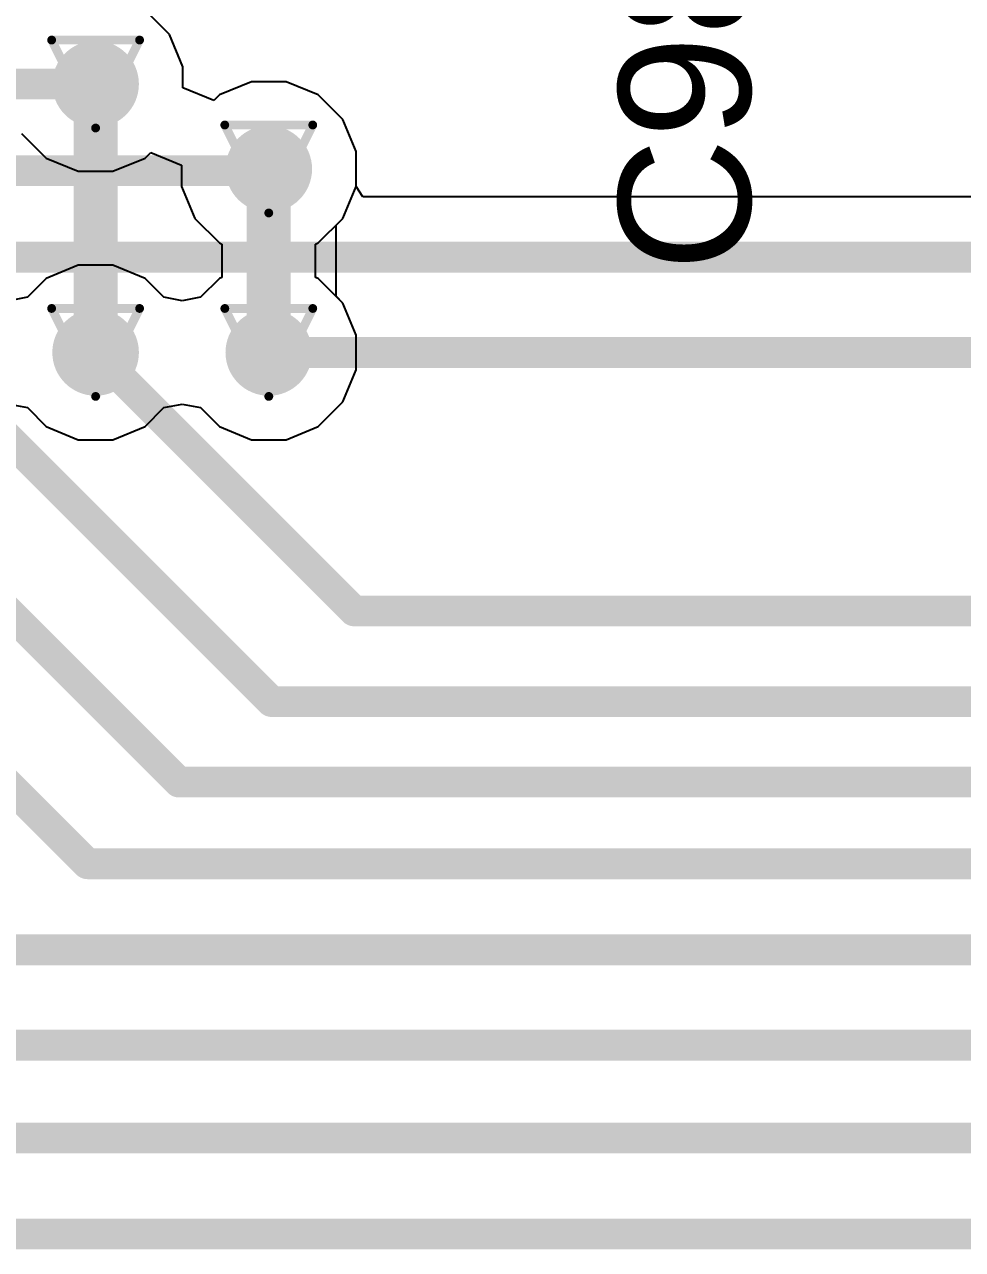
# Model space of a CAD drawing. Header units: inches. Extents: x 0 to 12.2, y 0 to 7.
# Drawn here: x 0.476 to 0.6892, y 2.6976 to 2.9761 of the extents above; entities that cross this region are included whole.
import ezdxf

# ---------------------------------------------------------------- set-up
doc = ezdxf.new("R2010")
doc.units = ezdxf.units.IN
doc.header["$MEASUREMENT"] = 0
for name, color, linetype in [('Bottom Layer', 5, 'Continuous'), ('Drill Drawing', 1, 'Continuous'), ('Layer 1', 16, 'Continuous'), ('Layer 2', 76, 'Continuous'), ('Top Layer', 1, 'Continuous'), ('Top Overlay', 2, 'Continuous'), ('Via Holes', 16, 'Continuous')]:
    doc.layers.add(name, color=color, linetype=linetype)
doc.styles.add('Arial', font='', dxfattribs={"height": 0.2})
doc.styles.get('Arial').set_extended_font_data('Arial')

msp = doc.modelspace()

# ---------------------------------------------------------------- hatches: boundary and pattern name
at = {"layer": 'Bottom Layer'}
h = msp.add_hatch(color=5, dxfattribs=at)
edge = h.paths.add_edge_path()
edge.add_arc((0.4921245, 2.9626002), 0.0098425, 0, 360)
h = msp.add_hatch(color=5, dxfattribs=at)
edge = h.paths.add_edge_path()
edge.add_arc((0.5314946, 2.9432892), 0.0098425, 0, 360)
h = msp.add_hatch(color=5, dxfattribs=at)
edge = h.paths.add_edge_path()
edge.add_arc((0.4921258, 2.9015779), 0.0098425, 0, 360)
h = msp.add_hatch(color=5, dxfattribs=at)
edge = h.paths.add_edge_path()
edge.add_arc((0.5314959, 2.9015779), 0.0098425, 0, 360)
at = {"layer": 'Layer 1'}
h = msp.add_hatch(color=16, dxfattribs=at)
edge = h.paths.add_edge_path()
edge.add_arc((0.4921245, 2.9626002), 0.0098425, 0, 360)
h = msp.add_hatch(color=16, dxfattribs=at)
edge = h.paths.add_edge_path()
edge.add_arc((0.5314946, 2.9432892), 0.0098425, 0, 360)
h = msp.add_hatch(color=16, dxfattribs=at)
edge = h.paths.add_edge_path()
edge.add_arc((0.4921258, 2.9015779), 0.0098425, 0, 360)
h = msp.add_hatch(color=16, dxfattribs=at)
edge = h.paths.add_edge_path()
edge.add_arc((0.5314959, 2.9015779), 0.0098425, 0, 360)
at = {"layer": 'Layer 2'}
h = msp.add_hatch(color=76, dxfattribs=at)
edge = h.paths.add_edge_path()
edge.add_arc((0.4921245, 2.9626002), 0.0098425, 0, 360)
h = msp.add_hatch(color=76, dxfattribs=at)
edge = h.paths.add_edge_path()
edge.add_arc((0.5314946, 2.9432892), 0.0098425, 0, 360)
h = msp.add_hatch(color=76, dxfattribs=at)
edge = h.paths.add_edge_path()
edge.add_arc((0.4921258, 2.9015779), 0.0098425, 0, 360)
h = msp.add_hatch(color=76, dxfattribs=at)
edge = h.paths.add_edge_path()
edge.add_arc((0.5314959, 2.9015779), 0.0098425, 0, 360)
at = {"layer": 'Top Layer'}
h = msp.add_hatch(color=1, dxfattribs=at)
edge = h.paths.add_edge_path()
edge.add_arc((0.4921245, 2.9626002), 0.0098425, 0, 360)
h = msp.add_hatch(color=1, dxfattribs=at)
edge = h.paths.add_edge_path()
edge.add_arc((0.5314946, 2.9432892), 0.0098425, 0, 360)
h = msp.add_hatch(color=1, dxfattribs=at)
edge = h.paths.add_edge_path()
edge.add_arc((0.4921258, 2.9015779), 0.0098425, 0, 360)
h = msp.add_hatch(color=1, dxfattribs=at)
edge = h.paths.add_edge_path()
edge.add_arc((0.5314959, 2.9015779), 0.0098425, 0, 360)
at = {"layer": 'Via Holes'}
h = msp.add_hatch(color=7, dxfattribs=at)
edge = h.paths.add_edge_path()
edge.add_arc((0.4921245, 2.9626002), 0.0059055, 0, 360)
h = msp.add_hatch(color=7, dxfattribs=at)
edge = h.paths.add_edge_path()
edge.add_arc((0.5314946, 2.9432892), 0.0059055, 0, 360)
h = msp.add_hatch(color=7, dxfattribs=at)
edge = h.paths.add_edge_path()
edge.add_arc((0.4921258, 2.9015779), 0.0059055, 0, 360)
h = msp.add_hatch(color=7, dxfattribs=at)
edge = h.paths.add_edge_path()
edge.add_arc((0.5314959, 2.9015779), 0.0059055, 0, 360)

# ---------------------------------------------------------------- linework, layer by layer
at = {"layer": 'Bottom Layer'}
for p, q in [((0.5089461, 2.9738401), (0.5033644, 2.9794218)), ((0.511967, 2.9665471), (0.5089461, 2.9738401)), ((0.511967, 2.9617227), (0.511967, 2.9665471)), ((0.518967, 2.9588231), (0.511967, 2.9617227)), ((0.5275477, 2.9631317), (0.5202547, 2.9601108)), ((0.5354415, 2.9631317), (0.5275477, 2.9631317)), ((0.5427345, 2.9601108), (0.5354415, 2.9631317)), ((0.5202547, 2.9601108), (0.518967, 2.9588231)), ((0.5483162, 2.9545291), (0.5427345, 2.9601108)), ((0.5513371, 2.9472361), (0.5483162, 2.9545291)), ((0.5513371, 2.9393423), (0.5513371, 2.9472361)), ((0.5483162, 2.9320493), (0.5513371, 2.9393423)), ((0.5467885, 2.9305216), (0.5483162, 2.9320493)), ((0.5467885, 2.9143468), (0.5467885, 2.9305216)), ((0.5483175, 2.9128178), (0.5467885, 2.9143468)), ((0.5513384, 2.9055248), (0.5483175, 2.9128178)), ((0.5513384, 2.897631), (0.5513384, 2.9055248)), ((0.5483175, 2.890338), (0.5513384, 2.897631)), ((0.4724408, 2.8898055), (0.4766123, 2.8890299)), ((0.4766123, 2.8890299), (0.4808859, 2.8847563)), ((0.5033657, 2.8847563), (0.5076393, 2.8890299)), ((0.5076393, 2.8890299), (0.5118109, 2.8898055)), ((0.5118109, 2.8898055), (0.5159824, 2.8890299)), ((0.5159824, 2.8890299), (0.520256, 2.8847563)), ((0.5427358, 2.8847563), (0.5483175, 2.890338)), ((0.4808859, 2.8847563), (0.4881789, 2.8817354)), ((0.4960727, 2.8817354), (0.5033657, 2.8847563)), ((0.520256, 2.8847563), (0.527549, 2.8817354)), ((0.5354428, 2.8817354), (0.5427358, 2.8847563)), ((0.4881789, 2.8817354), (0.4960727, 2.8817354)), ((0.527549, 2.8817354), (0.5354428, 2.8817354))]:
    msp.add_line(p, q, dxfattribs=at)
for points in [[(0.4921245, 2.9015792, 0.01, 0.01, 0), (0.4921245, 2.9626002, 0.01, 0.01, 0)], [(0.5314946, 2.9015792, 0.01, 0.01, 0), (0.5314946, 2.9432892, 0.01, 0.01, 0)]]:
    msp.add_lwpolyline(points, format="xyseb", dxfattribs=at)
for points in [[(0.4896245, 2.9626002, 0.005, 0.005, 1), (0.4946245, 2.9626002, 0.005, 0.005, 1)], [(0.5289946, 2.9432892, 0.005, 0.005, 1), (0.5339946, 2.9432892, 0.005, 0.005, 1)], [(0.4896245, 2.9015792, 0.005, 0.005, 1), (0.4946245, 2.9015792, 0.005, 0.005, 1)], [(0.5289946, 2.9015792, 0.005, 0.005, 1), (0.5339946, 2.9015792, 0.005, 0.005, 1)]]:
    msp.add_lwpolyline(points, format="xyseb", close=True, dxfattribs=at)
at = {"layer": 'Drill Drawing'}
for points in [[(0.4821245, 2.9726002, 0.002, 0.002, 0), (0.5021245, 2.9726002, 0.002, 0.002, 0)], [(0.4821245, 2.9726002, 0.002, 0.002, 0), (0.4921245, 2.9526002, 0.002, 0.002, 0)], [(0.4921245, 2.9526002, 0.002, 0.002, 0), (0.5021245, 2.9726002, 0.002, 0.002, 0)], [(0.5214946, 2.9532892, 0.002, 0.002, 0), (0.5414946, 2.9532892, 0.002, 0.002, 0)], [(0.5214946, 2.9532892, 0.002, 0.002, 0), (0.5314946, 2.9332892, 0.002, 0.002, 0)], [(0.5314946, 2.9332892, 0.002, 0.002, 0), (0.5414946, 2.9532892, 0.002, 0.002, 0)], [(0.4821258, 2.9115779, 0.002, 0.002, 0), (0.5021258, 2.9115779, 0.002, 0.002, 0)], [(0.4821258, 2.9115779, 0.002, 0.002, 0), (0.4921258, 2.8915779, 0.002, 0.002, 0)], [(0.4921258, 2.8915779, 0.002, 0.002, 0), (0.5021258, 2.9115779, 0.002, 0.002, 0)], [(0.5214959, 2.9115779, 0.002, 0.002, 0), (0.5414959, 2.9115779, 0.002, 0.002, 0)], [(0.5214959, 2.9115779, 0.002, 0.002, 0), (0.5314959, 2.8915779, 0.002, 0.002, 0)], [(0.5314959, 2.8915779, 0.002, 0.002, 0), (0.5414959, 2.9115779, 0.002, 0.002, 0)]]:
    msp.add_lwpolyline(points, format="xyseb", dxfattribs=at)
for points in [[(0.4816245, 2.9726002, 0.001, 0.001, 1), (0.4826245, 2.9726002, 0.001, 0.001, 1)], [(0.4816245, 2.9726002, 0.001, 0.001, 1), (0.4826245, 2.9726002, 0.001, 0.001, 1)], [(0.5016245, 2.9726002, 0.001, 0.001, 1), (0.5026245, 2.9726002, 0.001, 0.001, 1)], [(0.5016245, 2.9726002, 0.001, 0.001, 1), (0.5026245, 2.9726002, 0.001, 0.001, 1)], [(0.4916245, 2.9526002, 0.001, 0.001, 1), (0.4926245, 2.9526002, 0.001, 0.001, 1)], [(0.4916245, 2.9526002, 0.001, 0.001, 1), (0.4926245, 2.9526002, 0.001, 0.001, 1)], [(0.5209946, 2.9532892, 0.001, 0.001, 1), (0.5219946, 2.9532892, 0.001, 0.001, 1)], [(0.5209946, 2.9532892, 0.001, 0.001, 1), (0.5219946, 2.9532892, 0.001, 0.001, 1)], [(0.5409946, 2.9532892, 0.001, 0.001, 1), (0.5419946, 2.9532892, 0.001, 0.001, 1)], [(0.5409946, 2.9532892, 0.001, 0.001, 1), (0.5419946, 2.9532892, 0.001, 0.001, 1)], [(0.5309946, 2.9332892, 0.001, 0.001, 1), (0.5319946, 2.9332892, 0.001, 0.001, 1)], [(0.5309946, 2.9332892, 0.001, 0.001, 1), (0.5319946, 2.9332892, 0.001, 0.001, 1)], [(0.4816258, 2.9115779, 0.001, 0.001, 1), (0.4826258, 2.9115779, 0.001, 0.001, 1)], [(0.4816258, 2.9115779, 0.001, 0.001, 1), (0.4826258, 2.9115779, 0.001, 0.001, 1)], [(0.5016258, 2.9115779, 0.001, 0.001, 1), (0.5026258, 2.9115779, 0.001, 0.001, 1)], [(0.5016258, 2.9115779, 0.001, 0.001, 1), (0.5026258, 2.9115779, 0.001, 0.001, 1)], [(0.5209959, 2.9115779, 0.001, 0.001, 1), (0.5219959, 2.9115779, 0.001, 0.001, 1)], [(0.5209959, 2.9115779, 0.001, 0.001, 1), (0.5219959, 2.9115779, 0.001, 0.001, 1)], [(0.5409959, 2.9115779, 0.001, 0.001, 1), (0.5419959, 2.9115779, 0.001, 0.001, 1)], [(0.5409959, 2.9115779, 0.001, 0.001, 1), (0.5419959, 2.9115779, 0.001, 0.001, 1)], [(0.4916258, 2.8915779, 0.001, 0.001, 1), (0.4926258, 2.8915779, 0.001, 0.001, 1)], [(0.4916258, 2.8915779, 0.001, 0.001, 1), (0.4926258, 2.8915779, 0.001, 0.001, 1)], [(0.5309959, 2.8915779, 0.001, 0.001, 1), (0.5319959, 2.8915779, 0.001, 0.001, 1)], [(0.5309959, 2.8915779, 0.001, 0.001, 1), (0.5319959, 2.8915779, 0.001, 0.001, 1)]]:
    msp.add_lwpolyline(points, format="xyseb", close=True, dxfattribs=at)
at = {"layer": 'Layer 1'}
for p, q in [((0.5089461, 2.9738401), (0.5033644, 2.9794218)), ((0.511967, 2.9665471), (0.5089461, 2.9738401)), ((0.511967, 2.9617227), (0.511967, 2.9665471)), ((0.518967, 2.9588231), (0.511967, 2.9617227)), ((0.5275477, 2.9631317), (0.5202547, 2.9601108)), ((0.5354415, 2.9631317), (0.5275477, 2.9631317)), ((0.5427345, 2.9601108), (0.5354415, 2.9631317)), ((0.5202547, 2.9601108), (0.518967, 2.9588231)), ((0.5483162, 2.9545291), (0.5427345, 2.9601108)), ((0.5513371, 2.9472361), (0.5483162, 2.9545291)), ((0.4753029, 2.9513603), (0.4808846, 2.9457786)), ((0.5033644, 2.9457786), (0.5046521, 2.9470663)), ((0.5046521, 2.9470663), (0.5116521, 2.9441667)), ((0.5513371, 2.9393423), (0.5513371, 2.9472361)), ((0.4808846, 2.9457786), (0.4881776, 2.9427577)), ((0.4960714, 2.9427577), (0.5033644, 2.9457786)), ((0.5116521, 2.9441667), (0.5116521, 2.9393423)), ((0.4881776, 2.9427577), (0.4960714, 2.9427577)), ((0.5116521, 2.9393423), (0.514673, 2.9320493)), ((0.5483162, 2.9320493), (0.5513371, 2.9393423)), ((0.514673, 2.9320493), (0.5202547, 2.9264676)), ((0.5427345, 2.9264676), (0.5483162, 2.9320493)), ((0.5202547, 2.9264676), (0.5208484, 2.9262217)), ((0.5208484, 2.9262217), (0.5208484, 2.9186449)), ((0.5421421, 2.9262222), (0.5427345, 2.9264676)), ((0.5421421, 2.9186454), (0.5421421, 2.9262222)), ((0.4881789, 2.9214204), (0.4808859, 2.9183995)), ((0.4960727, 2.9214204), (0.4881789, 2.9214204)), ((0.5033657, 2.9183995), (0.4960727, 2.9214204)), ((0.4808859, 2.9183995), (0.4766123, 2.9141259)), ((0.5076393, 2.9141259), (0.5033657, 2.9183995)), ((0.520256, 2.9183995), (0.5159824, 2.9141259)), ((0.5208484, 2.9186449), (0.520256, 2.9183995)), ((0.5427358, 2.9183995), (0.5421421, 2.9186454)), ((0.5483175, 2.9128178), (0.5427358, 2.9183995)), ((0.4766123, 2.9141259), (0.4724407, 2.9133503)), ((0.5118108, 2.9133503), (0.5076393, 2.9141259)), ((0.5159824, 2.9141259), (0.5118108, 2.9133503)), ((0.5513384, 2.9055248), (0.5483175, 2.9128178)), ((0.5513384, 2.897631), (0.5513384, 2.9055248)), ((0.5483175, 2.890338), (0.5513384, 2.897631)), ((0.4724408, 2.8898055), (0.4766123, 2.8890299)), ((0.4766123, 2.8890299), (0.4808859, 2.8847563)), ((0.5033657, 2.8847563), (0.5076393, 2.8890299)), ((0.5076393, 2.8890299), (0.5118109, 2.8898055)), ((0.5118109, 2.8898055), (0.5159824, 2.8890299)), ((0.5159824, 2.8890299), (0.520256, 2.8847563)), ((0.5427358, 2.8847563), (0.5483175, 2.890338)), ((0.4808859, 2.8847563), (0.4881789, 2.8817354)), ((0.4960727, 2.8817354), (0.5033657, 2.8847563)), ((0.520256, 2.8847563), (0.527549, 2.8817354)), ((0.5354428, 2.8817354), (0.5427358, 2.8847563)), ((0.4881789, 2.8817354), (0.4960727, 2.8817354)), ((0.527549, 2.8817354), (0.5354428, 2.8817354))]:
    msp.add_line(p, q, dxfattribs=at)
at = {"layer": 'Layer 2'}
for p, q in [((0.5089461, 2.9738401), (0.5033644, 2.9794218)), ((0.511967, 2.9665471), (0.5089461, 2.9738401)), ((0.511967, 2.9617227), (0.511967, 2.9665471)), ((0.518967, 2.9588231), (0.511967, 2.9617227)), ((0.5275477, 2.9631317), (0.5202547, 2.9601108)), ((0.5354415, 2.9631317), (0.5275477, 2.9631317)), ((0.5427345, 2.9601108), (0.5354415, 2.9631317)), ((0.5202547, 2.9601108), (0.518967, 2.9588231)), ((0.5483162, 2.9545291), (0.5427345, 2.9601108)), ((0.5513371, 2.9472361), (0.5483162, 2.9545291)), ((0.4753029, 2.9513603), (0.4808846, 2.9457786)), ((0.5033644, 2.9457786), (0.5046521, 2.9470663)), ((0.5046521, 2.9470663), (0.5116521, 2.9441667)), ((0.5513371, 2.9393423), (0.5513371, 2.9472361)), ((0.4808846, 2.9457786), (0.4881776, 2.9427577)), ((0.4960714, 2.9427577), (0.5033644, 2.9457786)), ((0.5116521, 2.9441667), (0.5116521, 2.9393423)), ((0.4881776, 2.9427577), (0.4960714, 2.9427577)), ((0.5116521, 2.9393423), (0.514673, 2.9320493)), ((0.5483162, 2.9320493), (0.5513371, 2.9393423)), ((0.514673, 2.9320493), (0.5202547, 2.9264676)), ((0.5427345, 2.9264676), (0.5483162, 2.9320493)), ((0.5202547, 2.9264676), (0.5208484, 2.9262217)), ((0.5208484, 2.9262217), (0.5208484, 2.9186449)), ((0.5421421, 2.9262222), (0.5427345, 2.9264676)), ((0.5421421, 2.9186454), (0.5421421, 2.9262222)), ((0.4881789, 2.9214204), (0.4808859, 2.9183995)), ((0.4960727, 2.9214204), (0.4881789, 2.9214204)), ((0.5033657, 2.9183995), (0.4960727, 2.9214204)), ((0.4808859, 2.9183995), (0.4766123, 2.9141259)), ((0.5076393, 2.9141259), (0.5033657, 2.9183995)), ((0.520256, 2.9183995), (0.5159824, 2.9141259)), ((0.5208484, 2.9186449), (0.520256, 2.9183995)), ((0.5427358, 2.9183995), (0.5421421, 2.9186454)), ((0.5483175, 2.9128178), (0.5427358, 2.9183995)), ((0.4766123, 2.9141259), (0.4724407, 2.9133503)), ((0.5118108, 2.9133503), (0.5076393, 2.9141259)), ((0.5159824, 2.9141259), (0.5118108, 2.9133503)), ((0.5513384, 2.9055248), (0.5483175, 2.9128178)), ((0.5513384, 2.897631), (0.5513384, 2.9055248)), ((0.5483175, 2.890338), (0.5513384, 2.897631)), ((0.4724408, 2.8898055), (0.4766123, 2.8890299)), ((0.4766123, 2.8890299), (0.4808859, 2.8847563)), ((0.5033657, 2.8847563), (0.5076393, 2.8890299)), ((0.5076393, 2.8890299), (0.5118109, 2.8898055)), ((0.5118109, 2.8898055), (0.5159824, 2.8890299)), ((0.5159824, 2.8890299), (0.520256, 2.8847563)), ((0.5427358, 2.8847563), (0.5483175, 2.890338)), ((0.4808859, 2.8847563), (0.4881789, 2.8817354)), ((0.4960727, 2.8817354), (0.5033657, 2.8847563)), ((0.520256, 2.8847563), (0.527549, 2.8817354)), ((0.5354428, 2.8817354), (0.5427358, 2.8847563)), ((0.4881789, 2.8817354), (0.4960727, 2.8817354)), ((0.527549, 2.8817354), (0.5354428, 2.8817354))]:
    msp.add_line(p, q, dxfattribs=at)
at = {"layer": 'Top Layer'}
for p, q in [((0.5089461, 2.9738401), (0.5033644, 2.9794218)), ((0.511967, 2.9665471), (0.5089461, 2.9738401)), ((0.511967, 2.9617227), (0.511967, 2.9665471)), ((0.518967, 2.9588231), (0.511967, 2.9617227)), ((0.5275477, 2.9631317), (0.5202547, 2.9601108)), ((0.5354415, 2.9631317), (0.5275477, 2.9631317)), ((0.5427345, 2.9601108), (0.5354415, 2.9631317)), ((0.5202547, 2.9601108), (0.518967, 2.9588231)), ((0.5483162, 2.9545291), (0.5427345, 2.9601108)), ((0.5513371, 2.9472361), (0.5483162, 2.9545291)), ((0.5513371, 2.9393424), (0.5513371, 2.9472361)), ((0.5529058, 2.9369946), (0.5513371, 2.9393424)), ((1.2179227, 2.9369946), (0.5529058, 2.9369946))]:
    msp.add_line(p, q, dxfattribs=at)
for points in [[(0.1279513, 2.962599, 0.007, 0.007, 0), (0.4921233, 2.962599, 0.007, 0.007, 0)], [(0.4921233, 2.962599, 0.007, 0.007, 0), (0.4921245, 2.9626002, 0.007, 0.007, 0)], [(0.5311144, 2.942909, 0.007, 0.007, 0), (0.5314946, 2.9432892, 0.007, 0.007, 0)], [(0.1279514, 2.942909, 0.007, 0.007, 0), (0.5311144, 2.942909, 0.007, 0.007, 0)], [(0.1279524, 2.9232301, 0.007, 0.007, 0), (1.8402876, 2.9232301, 0.007, 0.007, 0)], [(0.3740155, 2.9015779, 0.007, 0.007, 0), (0.4902656, 2.7853278, 0.007, 0.007, 0)], [(0.4133843, 2.9015766, 0.007, 0.007, 0), (0.5110507, 2.8039102, 0.007, 0.007, 0)], [(0.4527544, 2.9015766, 0.007, 0.007, 0), (0.5321264, 2.8222046, 0.007, 0.007, 0)], [(0.4921245, 2.9015766, 0.007, 0.007, 0), (0.5508821, 2.842819, 0.007, 0.007, 0)], [(0.5314946, 2.9015766, 0.007, 0.007, 0), (1.8396672, 2.9015766, 0.007, 0.007, 0)], [(0.5508821, 2.842819, 0.007, 0.007, 0), (1.8093294, 2.842819, 0.007, 0.007, 0)], [(0.5321264, 2.8222046, 0.007, 0.007, 0), (1.7853961, 2.8222046, 0.007, 0.007, 0)], [(0.5110507, 2.8039102, 0.007, 0.007, 0), (1.7814449, 2.8039102, 0.007, 0.007, 0)], [(0.4902656, 2.7853278, 0.007, 0.007, 0), (1.7777534, 2.7853278, 0.007, 0.007, 0)], [(0.1279521, 2.7657498, 0.007, 0.007, 0), (1.7750576, 2.7657498, 0.007, 0.007, 0)], [(0.4527544, 2.7440963, 0.007, 0.007, 0), (1.7744513, 2.7440963, 0.007, 0.007, 0)], [(0.4344984, 2.7229822, 0.007, 0.007, 0), (1.7732916, 2.7229822, 0.007, 0.007, 0)], [(0.4169772, 2.7011333, 0.007, 0.007, 0), (1.7060733, 2.7011333, 0.007, 0.007, 0)]]:
    msp.add_lwpolyline(points, format="xyseb", dxfattribs=at)
for points in [[(0.4903733, 2.962599, 0.0035, 0.0035, 1), (0.4938733, 2.962599, 0.0035, 0.0035, 1)], [(0.4903733, 2.962599, 0.0035, 0.0035, 1), (0.4938733, 2.962599, 0.0035, 0.0035, 1)], [(0.4903745, 2.9626002, 0.0035, 0.0035, 1), (0.4938745, 2.9626002, 0.0035, 0.0035, 1)], [(0.5297446, 2.9432892, 0.0035, 0.0035, 1), (0.5332446, 2.9432892, 0.0035, 0.0035, 1)], [(0.5293644, 2.942909, 0.0035, 0.0035, 1), (0.5328644, 2.942909, 0.0035, 0.0035, 1)], [(0.5293644, 2.942909, 0.0035, 0.0035, 1), (0.5328644, 2.942909, 0.0035, 0.0035, 1)], [(0.4903745, 2.9015766, 0.0035, 0.0035, 1), (0.4938745, 2.9015766, 0.0035, 0.0035, 1)], [(0.5297446, 2.9015766, 0.0035, 0.0035, 1), (0.5332446, 2.9015766, 0.0035, 0.0035, 1)], [(0.5491321, 2.842819, 0.0035, 0.0035, 1), (0.5526321, 2.842819, 0.0035, 0.0035, 1)], [(0.5491321, 2.842819, 0.0035, 0.0035, 1), (0.5526321, 2.842819, 0.0035, 0.0035, 1)], [(0.5303764, 2.8222046, 0.0035, 0.0035, 1), (0.5338764, 2.8222046, 0.0035, 0.0035, 1)], [(0.5303764, 2.8222046, 0.0035, 0.0035, 1), (0.5338764, 2.8222046, 0.0035, 0.0035, 1)], [(0.5093007, 2.8039102, 0.0035, 0.0035, 1), (0.5128007, 2.8039102, 0.0035, 0.0035, 1)], [(0.5093007, 2.8039102, 0.0035, 0.0035, 1), (0.5128007, 2.8039102, 0.0035, 0.0035, 1)], [(0.4885156, 2.7853278, 0.0035, 0.0035, 1), (0.4920156, 2.7853278, 0.0035, 0.0035, 1)], [(0.4885156, 2.7853278, 0.0035, 0.0035, 1), (0.4920156, 2.7853278, 0.0035, 0.0035, 1)]]:
    msp.add_lwpolyline(points, format="xyseb", close=True, dxfattribs=at)

# ---------------------------------------------------------------- texts
at = {"layer": 'Top Overlay', "style": 'Arial'}
msp.add_text('C98', height=0.03, rotation=90, dxfattribs=at).set_placement((0.6410164, 2.920013))

doc.saveas('drawing.dxf')
